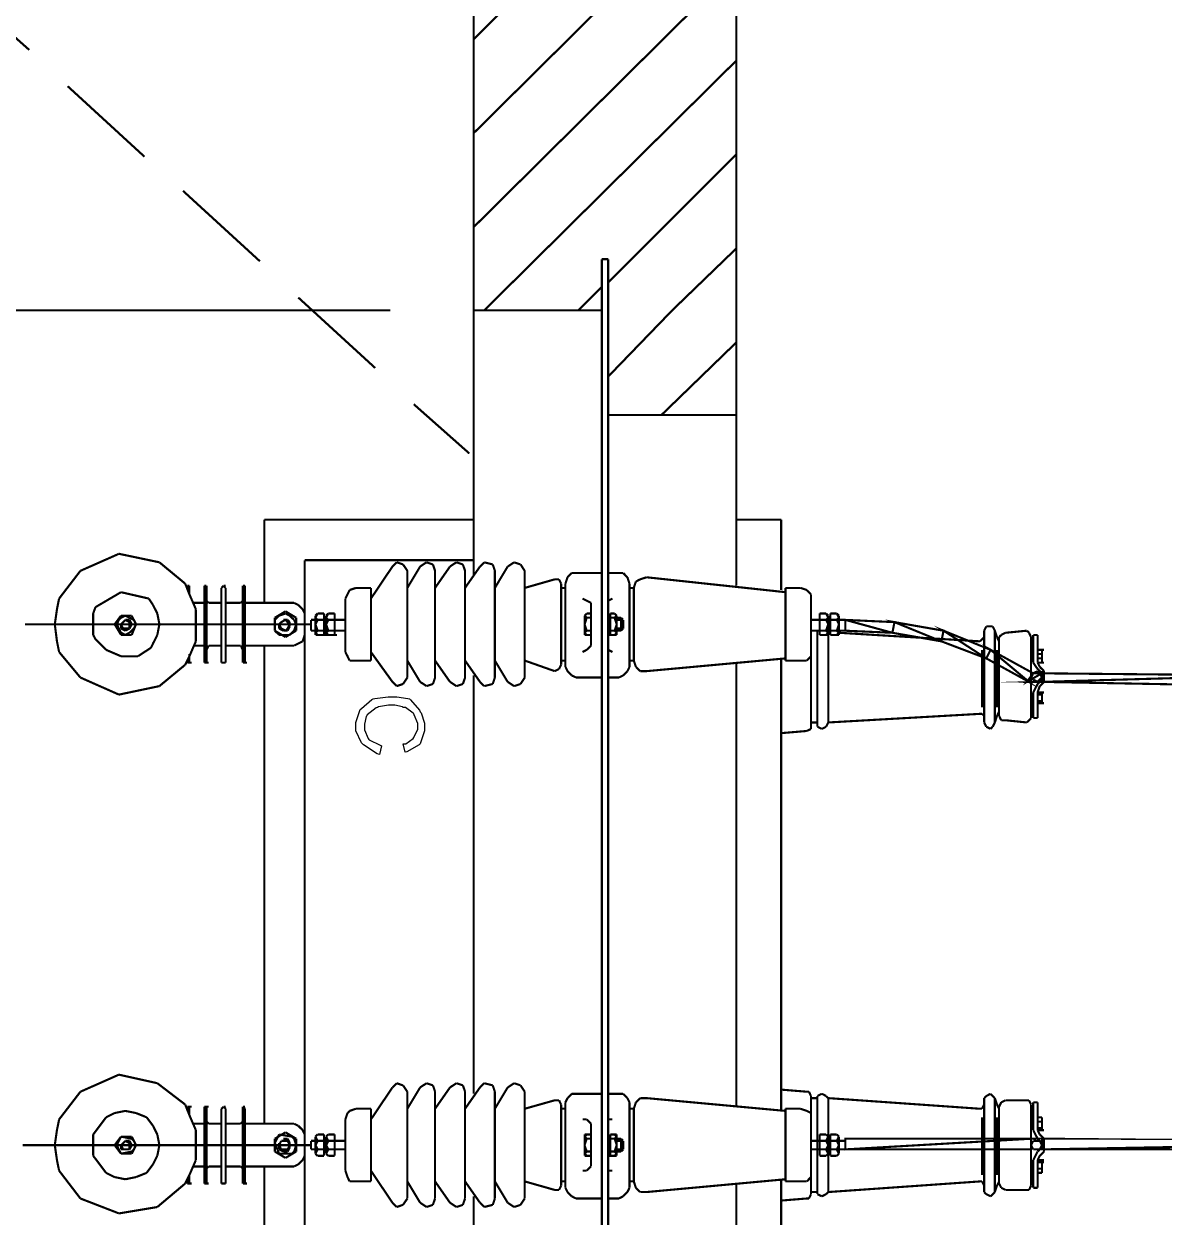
# Model space of a CAD drawing. Extents: x 0 to 210, y 0 to 297.
# Drawn here: x 43.96 to 66.6, y 217.2 to 240.9 of the extents above; entities that cross this region are included whole.
import ezdxf

# ---------------------------------------------------------------- set-up
doc = ezdxf.new("R2010")
doc.units = 0
doc.header["$MEASUREMENT"] = 0
for name, color, linetype in [('C00-00-00-BLACK', 7, 'Continuous'), ('C00-7E-FF', 150, 'Continuous'), ('CFF-00-00', 1, 'Continuous')]:
    doc.layers.add(name, color=color, linetype=linetype)

msp = doc.modelspace()

# ---------------------------------------------------------------- linework, layer by layer
at = {"layer": 'C00-00-00-BLACK', "const_width": 0.0423}
for points in [[(52.8877, 229.952), (52.8877, 250.764)], [(52.8877, 240.59), (57.8915, 245.551)], [(58.1021, 245.551), (58.1021, 229.741)], [(52.8877, 238.726), (58.1021, 243.897)], [(52.8877, 236.86), (58.1021, 242.033)], [(53.0987, 235.209), (58.1021, 240.167)], [(55.5597, 235.76), (58.1021, 238.303)], [(55.433, 236.225), (55.433, 201.001)], [(55.433, 236.225), (55.5597, 236.225)], [(55.5597, 236.225), (55.5597, 201.001)], [(56.8304, 235.209), (58.1021, 236.437)], [(54.9645, 235.209), (55.433, 235.675)], [(52.8877, 235.209), (55.433, 235.209)], [(55.5597, 233.894), (56.8304, 235.209)], [(56.618, 233.132), (58.1021, 234.571)], [(58.1021, 233.132), (55.5597, 233.132)], [(52.8877, 231.053), (48.7317, 231.053)], [(48.7317, 229.402), (48.7317, 231.053)], [(58.994, 231.053), (58.1021, 231.053)], [(58.994, 231.053), (58.994, 229.656)], [(45.8474, 230.375), (45.0825, 230.037)], [(46.6506, 230.206), (45.8474, 230.375)], [(47.1622, 229.783), (46.6506, 230.206)], [(49.5349, 206.979), (49.5349, 230.248)], [(52.8877, 230.248), (49.5349, 230.248)], [(51.277, 230.122), (50.8497, 229.486)], [(51.3609, 230.206), (51.277, 230.122)], [(51.4876, 230.164), (51.3609, 230.206)], [(51.5729, 230.037), (51.4876, 230.164)], [(51.8266, 230.122), (51.5729, 229.698)], [(51.9536, 230.206), (51.8266, 230.122)], [(52.0802, 230.164), (51.9536, 230.206)], [(52.1229, 230.037), (52.0802, 230.164)], [(52.4192, 230.122), (52.1229, 229.698)], [(52.5459, 230.206), (52.4192, 230.122)], [(52.6754, 230.164), (52.5459, 230.206)], [(52.7184, 230.037), (52.6754, 230.164)], [(53.0144, 230.122), (52.7184, 229.698)], [(53.0987, 230.206), (53.0144, 230.122)], [(53.268, 230.164), (53.0987, 230.206)], [(53.3107, 230.037), (53.268, 230.164)], [(53.5644, 230.122), (53.3107, 229.698)], [(53.6924, 230.206), (53.5644, 230.122)], [(53.8194, 230.164), (53.6924, 230.206)], [(53.9034, 230.037), (53.8194, 230.164)], [(45.0825, 230.037), (44.6596, 229.486)], [(51.5729, 227.918), (51.5729, 230.037)], [(52.1229, 227.918), (52.1229, 230.037)], [(52.7184, 227.918), (52.7184, 230.037)], [(53.3107, 227.918), (53.3107, 230.037)], [(53.9034, 227.918), (53.9034, 230.037)], [(53.9034, 229.698), (54.4985, 229.868)], [(54.5842, 229.868), (54.4985, 229.868)], [(54.6255, 229.783), (54.5842, 229.868)], [(54.7522, 229.909), (54.7109, 229.783)], [(54.8375, 229.995), (54.7522, 229.909)], [(54.9219, 229.995), (54.8375, 229.995)], [(54.9219, 229.995), (55.433, 229.995)], [(55.5597, 229.995), (55.772, 229.995)], [(55.856, 229.995), (55.772, 229.995)], [(55.9414, 229.909), (55.856, 229.995)], [(55.9827, 229.783), (55.9414, 229.909)], [(56.1097, 229.825), (56.0684, 229.698)], [(56.195, 229.868), (56.1097, 229.825)], [(56.3217, 229.909), (56.195, 229.868)], [(59.0793, 229.613), (56.3217, 229.909)], [(45.8886, 229.613), (45.3817, 229.316)], [(46.44, 229.486), (45.8886, 229.613)], [(47.2461, 229.572), (47.1622, 229.783)], [(47.2461, 229.741), (47.2048, 229.741)], [(47.2048, 229.741), (47.2048, 229.698)], [(47.2048, 229.698), (47.2048, 229.656)], [(47.2461, 229.698), (47.2461, 229.741)], [(47.2461, 229.698), (47.2461, 229.572)], [(47.3742, 229.275), (47.2461, 229.572)], [(47.5851, 229.741), (47.5425, 229.741)], [(47.5425, 229.741), (47.5425, 229.698)], [(47.5425, 229.698), (47.5425, 228.214)], [(47.5851, 229.698), (47.5851, 229.741)], [(47.5851, 229.698), (47.5851, 228.214)], [(47.9242, 229.741), (47.8815, 229.698)], [(47.8815, 229.698), (47.8815, 228.214)], [(47.9668, 229.698), (47.9242, 229.741)], [(47.9242, 229.741), (47.9668, 229.741)], [(47.9668, 229.698), (47.9668, 228.214)], [(48.35, 229.741), (48.3073, 229.741)], [(48.3073, 229.741), (48.3073, 229.698)], [(48.3073, 229.698), (48.3073, 228.214)], [(48.35, 229.698), (48.35, 229.741)], [(48.35, 229.698), (48.35, 228.214)], [(50.3851, 229.572), (50.3424, 229.486)], [(50.4264, 229.656), (50.3851, 229.572)], [(50.5534, 229.698), (50.4264, 229.656)], [(50.8497, 229.698), (50.5534, 229.698)], [(50.8497, 228.255), (50.8497, 229.698)], [(54.6255, 228.171), (54.6255, 229.783)], [(54.7109, 229.698), (54.6255, 229.698)], [(54.7109, 228.129), (54.7109, 229.783)], [(55.9827, 228.129), (55.9827, 229.783)], [(56.0684, 229.698), (55.9827, 229.698)], [(56.0684, 228.255), (56.0684, 229.698)], [(59.0793, 229.698), (59.0793, 228.255)], [(59.0793, 229.698), (59.3757, 229.698)], [(59.5023, 229.656), (59.3757, 229.698)], [(59.5863, 229.572), (59.5023, 229.656)], [(59.5863, 229.486), (59.5863, 229.572)], [(44.6596, 229.486), (44.6169, 229.275)], [(46.524, 229.359), (46.44, 229.486)], [(46.6094, 229.19), (46.524, 229.359)], [(47.3315, 229.402), (47.5425, 229.402)], [(47.5425, 229.402), (47.5425, 229.443)], [(47.5851, 229.443), (47.6278, 229.402)], [(47.6278, 229.402), (47.8398, 229.402)], [(47.8398, 229.402), (47.8815, 229.402)], [(47.8815, 229.402), (47.8815, 229.443)], [(47.9668, 229.443), (47.9668, 229.402)], [(47.9668, 229.402), (48.0081, 229.402)], [(48.0081, 229.402), (48.2205, 229.402)], [(48.2205, 229.402), (48.2656, 229.402)], [(48.2656, 229.402), (48.3073, 229.443)], [(48.35, 229.443), (48.35, 229.402)], [(48.35, 229.402), (49.324, 229.402)], [(49.4083, 229.359), (49.324, 229.402)], [(49.4937, 229.275), (49.4083, 229.359)], [(50.3424, 228.425), (50.3424, 229.486)], [(55.1339, 229.443), (55.0499, 229.486)], [(55.2178, 229.402), (55.1339, 229.443)], [(55.2178, 229.275), (55.2178, 229.402)], [(55.645, 229.486), (55.5597, 229.443)], [(59.5863, 228.425), (59.5863, 229.486)], [(44.6169, 229.275), (44.5742, 228.976)], [(45.3817, 229.316), (45.3362, 229.19)], [(45.3362, 229.19), (45.3362, 228.976)], [(45.8886, 229.147), (45.762, 228.976)], [(45.8886, 229.106), (45.8474, 229.063)], [(45.974, 229.147), (45.8886, 229.106)], [(46.101, 229.147), (45.8886, 229.147)], [(46.0583, 229.106), (45.974, 229.147)], [(46.1437, 229.063), (46.0583, 229.106)], [(46.1864, 228.976), (46.101, 229.147)], [(46.6506, 228.976), (46.6094, 229.19)], [(47.3742, 228.976), (47.3742, 229.275)], [(49.1546, 229.233), (48.9423, 229.106)], [(49.028, 229.147), (48.9423, 229.063)], [(48.9423, 229.106), (48.9423, 228.848)], [(49.1546, 229.19), (49.028, 229.147)], [(49.3656, 229.106), (49.1546, 229.233)], [(49.2386, 229.147), (49.1546, 229.19)], [(49.324, 229.063), (49.2386, 229.147)], [(49.3656, 228.848), (49.3656, 229.106)], [(49.5349, 229.19), (49.4937, 229.275)], [(49.5349, 229.19), (49.5349, 228.764)], [(49.7914, 229.19), (49.7498, 229.106)], [(49.7914, 229.19), (49.7498, 229.147)], [(49.7498, 229.147), (49.7498, 228.764)], [(49.7498, 229.106), (49.7914, 229.063)], [(49.7914, 229.19), (49.9195, 229.19)], [(49.9195, 229.106), (49.9195, 229.19)], [(49.9195, 229.19), (49.9195, 229.147)], [(49.9195, 229.147), (49.9195, 228.764)], [(49.9195, 229.063), (49.9195, 229.106)], [(50.0034, 229.19), (49.9607, 229.106)], [(50.0034, 229.19), (49.9607, 229.147)], [(49.9607, 229.147), (49.9607, 228.764)], [(49.9607, 229.106), (50.0034, 229.063)], [(50.0034, 229.19), (50.1304, 229.19)], [(50.1304, 229.106), (50.1304, 229.19)], [(50.1304, 229.19), (50.1304, 229.147)], [(50.1304, 229.147), (50.1304, 228.764)], [(50.1304, 229.063), (50.1304, 229.106)], [(55.0912, 229.147), (55.1339, 229.19)], [(55.1339, 229.19), (55.0912, 229.147)], [(55.0912, 229.147), (55.0912, 228.764)], [(55.0912, 229.147), (55.1339, 229.106)], [(55.1339, 229.106), (55.0912, 228.976)], [(55.1339, 229.19), (55.2178, 229.19)], [(55.1339, 229.106), (55.2178, 229.106)], [(55.2178, 229.275), (55.2178, 228.637)], [(55.5597, 229.147), (55.6024, 229.147)], [(55.6024, 229.147), (55.6024, 229.19)], [(55.6867, 229.19), (55.6024, 229.19)], [(55.6024, 229.19), (55.6024, 229.147)], [(55.6024, 228.764), (55.6024, 229.147)], [(55.6024, 229.147), (55.6024, 229.106)], [(55.6024, 229.106), (55.6024, 228.976)], [(55.6024, 229.106), (55.6867, 229.106)], [(55.7294, 229.147), (55.6867, 229.19)], [(55.7294, 229.147), (55.6867, 229.19)], [(55.6867, 229.106), (55.7294, 229.147)], [(55.7294, 228.976), (55.6867, 229.106)], [(55.7294, 228.764), (55.7294, 229.147)], [(55.8133, 229.106), (55.7294, 229.106)], [(55.8133, 229.106), (55.8133, 228.848)], [(55.856, 229.063), (55.8133, 229.106)], [(59.7588, 229.147), (59.7588, 229.19)], [(59.7588, 229.19), (59.7588, 229.106)], [(59.7588, 229.19), (59.8854, 229.19)], [(59.7588, 229.147), (59.7588, 228.764)], [(59.7588, 229.106), (59.7588, 229.063)], [(59.8854, 229.19), (59.9281, 229.147)], [(59.9281, 229.106), (59.8854, 229.19)], [(59.8854, 229.063), (59.9281, 229.106)], [(59.9281, 229.147), (59.9281, 228.764)], [(59.9708, 229.19), (60.0975, 229.19)], [(59.9708, 229.147), (59.9708, 229.19)], [(59.9708, 229.19), (59.9708, 229.106)], [(59.9708, 229.147), (59.9708, 228.764)], [(59.9708, 229.106), (59.9708, 229.063)], [(60.0975, 229.19), (60.1405, 229.147)], [(60.1405, 229.106), (60.0975, 229.19)], [(60.0975, 229.063), (60.1405, 229.106)], [(60.1405, 229.147), (60.1405, 228.764)], [(44.5742, 228.976), (44.6169, 228.637)], [(45.3362, 228.976), (45.3362, 228.764)], [(45.762, 228.976), (45.8886, 228.764)], [(45.8474, 229.063), (45.8047, 228.976)], [(45.8047, 228.976), (45.8474, 228.891)], [(45.8474, 228.891), (45.8886, 228.807)], [(45.9313, 229.018), (45.8886, 228.976)], [(45.8886, 228.976), (45.8886, 228.891)], [(45.8886, 228.976), (45.9313, 228.891)], [(45.8886, 228.891), (45.974, 228.848)], [(45.974, 229.063), (45.9313, 229.018)], [(45.9313, 228.891), (45.974, 228.891)], [(46.0583, 229.063), (45.974, 229.063)], [(46.0583, 229.018), (45.974, 229.063)], [(45.974, 228.848), (46.0583, 228.891)], [(45.974, 228.891), (46.0583, 228.891)], [(46.101, 228.976), (46.0583, 229.063)], [(46.0583, 228.976), (46.0583, 229.018)], [(46.0583, 228.891), (46.101, 228.976)], [(46.0583, 228.891), (46.0583, 228.976)], [(46.0583, 228.807), (46.1437, 228.891)], [(46.101, 228.764), (46.1864, 228.976)], [(46.1864, 228.976), (46.1437, 229.063)], [(46.1437, 228.891), (46.1864, 228.976)], [(46.6094, 228.764), (46.6506, 228.976)], [(47.3742, 228.637), (47.3742, 228.976)], [(48.9423, 229.063), (48.9423, 228.976)], [(48.9423, 228.976), (48.9423, 228.848)], [(49.0693, 229.018), (49.028, 228.976)], [(49.028, 228.976), (49.028, 228.891)], [(49.028, 228.976), (49.0693, 228.891)], [(49.028, 228.891), (49.112, 228.848)], [(49.1546, 229.063), (49.0693, 229.018)], [(49.0693, 228.891), (49.1546, 228.848)], [(49.1959, 229.063), (49.112, 229.063)], [(49.1959, 229.018), (49.1546, 229.063)], [(49.1546, 228.848), (49.1959, 228.891)], [(49.2386, 229.018), (49.1959, 229.063)], [(49.2386, 228.976), (49.1959, 229.018)], [(49.1959, 228.891), (49.2386, 228.976)], [(49.1959, 228.848), (49.2386, 228.933)], [(49.2386, 228.933), (49.2386, 229.018)], [(49.3656, 228.976), (49.324, 229.063)], [(49.324, 228.848), (49.3656, 228.976)], [(49.7498, 229.063), (49.6616, 229.063)], [(49.6616, 228.848), (49.6616, 229.063)], [(49.6616, 228.848), (49.6616, 229.063)], [(49.7914, 229.063), (49.7498, 228.976)], [(49.7498, 228.976), (49.7914, 228.848)], [(49.9195, 229.063), (49.7914, 229.063)], [(49.9607, 229.063), (49.9195, 229.063)], [(49.9195, 228.976), (49.9195, 229.063)], [(49.9195, 228.848), (49.9195, 228.976)], [(50.0034, 229.063), (49.9607, 228.976)], [(49.9607, 228.976), (50.0034, 228.848)], [(50.1304, 229.063), (50.0034, 229.063)], [(50.1304, 228.976), (50.1304, 229.063)], [(50.3424, 229.063), (50.1304, 229.063)], [(50.1304, 228.848), (50.1304, 228.976)], [(55.0912, 228.976), (55.1339, 228.848)], [(55.6024, 228.976), (55.6024, 228.848)], [(55.6867, 228.848), (55.7294, 228.976)], [(55.7294, 229.063), (55.8133, 229.063)], [(55.7294, 228.891), (55.8133, 228.891)], [(55.8133, 228.848), (55.856, 228.891)], [(55.856, 229.063), (55.856, 228.891)], [(59.7588, 229.063), (59.5863, 229.063)], [(59.5863, 228.891), (59.5863, 228.933)], [(59.5863, 228.891), (59.5863, 226.984)], [(59.8854, 229.063), (59.7588, 229.063)], [(59.8854, 229.063), (59.7588, 229.063)], [(59.7588, 229.063), (59.7588, 228.976)], [(59.7588, 228.976), (59.7588, 228.848)], [(59.9281, 228.976), (59.8854, 229.063)], [(59.8854, 228.848), (59.9281, 228.976)], [(59.9708, 229.063), (59.9281, 229.063)], [(59.9708, 229.063), (59.9281, 229.063)], [(60.0975, 229.063), (59.9708, 229.063)], [(60.0975, 229.063), (59.9708, 229.063)], [(59.9708, 229.063), (59.9708, 228.976)], [(59.9708, 228.976), (59.9708, 228.848)], [(60.1405, 228.976), (60.0975, 229.063)], [(60.0975, 228.848), (60.1405, 228.976)], [(60.2671, 229.063), (60.1405, 229.063)], [(60.2671, 228.848), (60.2671, 229.063)], [(60.2671, 229.063), (60.2671, 228.848)], [(63.0661, 228.933), (63.023, 228.848)], [(63.1515, 228.933), (63.0661, 228.933)], [(63.1927, 228.933), (63.1515, 228.933)], [(63.2354, 228.848), (63.1927, 228.933)], [(44.6169, 228.637), (44.6596, 228.425)], [(45.3362, 228.764), (45.3817, 228.68)], [(45.3817, 228.68), (45.5923, 228.468)], [(45.8886, 228.807), (45.974, 228.764)], [(45.8886, 228.764), (46.101, 228.764)], [(45.974, 228.764), (46.0583, 228.807)], [(46.524, 228.594), (46.6094, 228.764)], [(47.2461, 228.341), (47.3742, 228.637)], [(48.9423, 228.848), (49.028, 228.764)], [(48.9423, 228.848), (49.1546, 228.721)], [(49.028, 228.764), (49.1546, 228.764)], [(49.112, 228.848), (49.1959, 228.848)], [(49.1546, 228.721), (49.3656, 228.848)], [(49.1546, 228.764), (49.2386, 228.764)], [(49.2386, 228.764), (49.324, 228.848)], [(49.4083, 228.594), (49.4937, 228.637)], [(49.4937, 228.637), (49.5349, 228.764)], [(49.7498, 228.848), (49.6616, 228.848)], [(49.7914, 228.848), (49.7498, 228.807)], [(49.7498, 228.807), (49.7914, 228.764)], [(49.7914, 228.764), (49.7498, 228.764)], [(49.9195, 228.848), (49.7914, 228.848)], [(49.9195, 228.764), (49.7914, 228.764)], [(49.9195, 228.807), (49.9195, 228.848)], [(49.9607, 228.848), (49.9195, 228.848)], [(49.9195, 228.764), (49.9195, 228.807)], [(49.9195, 228.764), (49.9607, 228.764)], [(50.0034, 228.848), (49.9607, 228.807)], [(49.9607, 228.807), (50.0034, 228.764)], [(50.0034, 228.764), (49.9607, 228.764)], [(50.0034, 228.848), (50.1304, 228.848)], [(50.1304, 228.764), (50.0034, 228.764)], [(50.1304, 228.807), (50.1304, 228.848)], [(50.3424, 228.848), (50.1304, 228.848)], [(50.1304, 228.764), (50.1304, 228.807)], [(50.1304, 228.764), (50.1731, 228.764)], [(55.1339, 228.848), (55.0912, 228.807)], [(55.0912, 228.807), (55.1339, 228.764)], [(55.1339, 228.764), (55.0912, 228.764)], [(55.1339, 228.848), (55.2178, 228.848)], [(55.2178, 228.764), (55.1339, 228.764)], [(55.2178, 228.552), (55.2178, 228.637)], [(55.5597, 228.764), (55.6024, 228.764)], [(55.6024, 228.848), (55.6024, 228.807)], [(55.6024, 228.848), (55.6867, 228.848)], [(55.6024, 228.807), (55.6024, 228.764)], [(55.6024, 228.764), (55.645, 228.764)], [(55.6867, 228.764), (55.6024, 228.764)], [(55.7294, 228.807), (55.6867, 228.848)], [(55.6867, 228.764), (55.7294, 228.807)], [(55.7294, 228.764), (55.6867, 228.764)], [(55.7294, 228.848), (55.8133, 228.848)], [(59.7588, 228.848), (59.5863, 228.848)], [(59.7133, 228.848), (59.7588, 228.848)], [(59.7133, 228.848), (59.7133, 227.026)], [(59.7588, 228.848), (59.7588, 228.807)], [(59.8854, 228.848), (59.7588, 228.848)], [(59.7588, 228.848), (59.8854, 228.848)], [(59.7588, 228.807), (59.7588, 228.764)], [(59.7588, 228.764), (59.8015, 228.764)], [(59.7588, 228.764), (59.8854, 228.764)], [(59.9281, 228.807), (59.8854, 228.848)], [(59.8854, 228.764), (59.9281, 228.807)], [(59.9281, 228.764), (59.8854, 228.764)], [(59.9708, 228.848), (59.9281, 228.848)], [(59.9281, 228.848), (59.9708, 228.848)], [(59.9281, 228.848), (59.9708, 228.848)], [(59.9281, 228.764), (59.9281, 227.026)], [(60.0975, 228.848), (59.9708, 228.848)], [(59.9708, 228.848), (60.0975, 228.848)], [(59.9708, 228.848), (59.9708, 228.807)], [(59.9708, 228.807), (59.9708, 228.764)], [(59.9708, 228.764), (60.0975, 228.764)], [(59.9708, 228.764), (60.0121, 228.764)], [(60.1405, 228.807), (60.0975, 228.848)], [(60.0975, 228.764), (60.1405, 228.807)], [(60.1405, 228.764), (60.0975, 228.764)], [(60.1405, 228.848), (60.2671, 228.848)], [(60.1405, 228.807), (62.9391, 228.637)], [(62.9818, 228.68), (62.9391, 228.637)], [(63.023, 228.721), (62.9818, 228.68)], [(63.023, 228.848), (63.023, 228.721)], [(63.023, 228.848), (63.023, 227.026)], [(63.2354, 228.848), (63.2781, 228.721)], [(63.2354, 228.848), (63.2354, 227.026)], [(63.2781, 228.721), (63.3194, 228.637)], [(63.3621, 228.764), (63.3194, 228.721)], [(63.3194, 228.721), (63.3194, 227.156)], [(63.4478, 228.807), (63.3621, 228.764)], [(63.8708, 228.848), (63.4478, 228.807)], [(63.9135, 228.807), (63.8708, 228.848)], [(63.9547, 228.721), (63.9135, 228.807)], [(63.9547, 228.721), (63.9547, 227.113)], [(63.9974, 228.214), (63.9974, 228.764)], [(63.9974, 228.764), (64.0842, 228.764)], [(64.0842, 228.764), (64.0842, 228.214)], [(44.6596, 228.425), (45.0825, 227.918)], [(45.5923, 228.468), (45.8886, 228.341)], [(46.2276, 228.341), (46.4827, 228.51)], [(46.4827, 228.51), (46.524, 228.594)], [(47.3315, 228.552), (47.5008, 228.552)], [(47.5425, 228.552), (47.5008, 228.552)], [(47.5425, 228.468), (47.5425, 228.552)], [(47.6278, 228.552), (47.5851, 228.468)], [(47.6705, 228.552), (47.6278, 228.552)], [(47.6705, 228.552), (47.8398, 228.552)], [(47.8815, 228.552), (47.8398, 228.552)], [(47.8815, 228.468), (47.8815, 228.552)], [(48.0081, 228.552), (47.9668, 228.552)], [(47.9668, 228.552), (47.9668, 228.468)], [(48.0081, 228.552), (48.2205, 228.552)], [(48.2656, 228.552), (48.2205, 228.552)], [(48.3073, 228.468), (48.2656, 228.552)], [(48.3926, 228.552), (48.35, 228.552)], [(48.35, 228.552), (48.35, 228.468)], [(48.3926, 228.552), (49.324, 228.552)], [(48.7317, 219.058), (48.7317, 228.552)], [(49.324, 228.552), (49.4083, 228.594)], [(50.3424, 228.425), (50.3851, 228.341)], [(51.277, 227.832), (50.8497, 228.425)], [(55.0499, 228.425), (55.1339, 228.468)], [(55.1339, 228.468), (55.2178, 228.552)], [(55.5597, 228.468), (55.645, 228.425)], [(59.5863, 228.341), (59.5863, 228.425)], [(62.9818, 228.468), (62.9818, 227.325)], [(63.2781, 228.468), (63.2781, 227.325)], [(64.1696, 228.468), (64.0842, 228.468)], [(64.1696, 228.468), (64.2112, 228.468)], [(64.1696, 228.425), (64.1696, 228.468)], [(64.1696, 228.468), (64.1696, 228.214)], [(64.1696, 228.384), (64.1696, 228.425)], [(45.8886, 228.341), (46.2276, 228.341)], [(46.6506, 227.748), (47.1622, 228.171)], [(47.1622, 228.171), (47.2461, 228.341)], [(47.2048, 228.255), (47.2048, 228.214)], [(47.2048, 228.214), (47.2461, 228.214)], [(47.2048, 228.214), (47.2461, 228.214)], [(47.2461, 228.384), (47.2461, 228.214)], [(47.2461, 228.214), (47.2888, 228.214)], [(47.5425, 228.214), (47.5851, 228.214)], [(47.5425, 228.214), (47.5851, 228.214)], [(47.5851, 228.214), (47.6278, 228.214)], [(47.8815, 228.214), (47.9242, 228.214)], [(47.9242, 228.214), (47.9668, 228.214)], [(47.9242, 228.214), (47.9668, 228.214)], [(48.3073, 228.214), (48.35, 228.214)], [(48.3073, 228.214), (48.35, 228.214)], [(48.35, 228.214), (48.3926, 228.214)], [(50.3851, 228.341), (50.4264, 228.255)], [(50.4264, 228.255), (50.5534, 228.255)], [(50.5534, 228.255), (50.8497, 228.255)], [(51.8266, 227.832), (51.5729, 228.255)], [(52.1229, 228.255), (52.4192, 227.832)], [(53.0144, 227.832), (52.7184, 228.255)], [(53.5644, 227.832), (53.3107, 228.255)], [(53.9034, 228.255), (54.4985, 228.045)], [(54.5842, 228.087), (54.6255, 228.171)], [(54.7109, 228.255), (54.6255, 228.255)], [(56.0684, 228.255), (55.9827, 228.255)], [(56.0684, 228.255), (56.1097, 228.129)], [(59.0793, 228.298), (56.3217, 228.045)], [(58.1021, 219.397), (58.1021, 228.214)], [(58.1021, 228.214), (58.1021, 219.397)], [(58.994, 228.298), (58.994, 219.313)], [(59.0793, 228.255), (59.3757, 228.255)], [(59.3757, 228.255), (59.5023, 228.255)], [(59.5023, 228.255), (59.5863, 228.341)], [(63.9974, 228.384), (63.9547, 228.384)], [(63.9974, 228.298), (63.9547, 228.298)], [(63.9974, 228.214), (64.0842, 228.087)], [(64.1696, 228.384), (64.0842, 228.384)], [(64.1696, 228.298), (64.0842, 228.298)], [(64.1696, 228.214), (64.0842, 228.214)], [(64.0842, 228.214), (64.1269, 228.129)], [(64.1696, 228.298), (64.1696, 228.384)], [(64.1696, 228.255), (64.1696, 228.298)], [(64.1696, 228.214), (64.1696, 228.255)], [(64.1696, 228.214), (64.2112, 228.214)], [(45.0825, 227.918), (45.8474, 227.579)], [(51.4876, 227.79), (51.5729, 227.918)], [(52.0802, 227.79), (52.1229, 227.918)], [(52.6754, 227.79), (52.7184, 227.918)], [(52.8877, 219.653), (52.8877, 227.959)], [(53.268, 227.79), (53.3107, 227.918)], [(53.8194, 227.79), (53.9034, 227.918)], [(54.4985, 228.045), (54.5842, 228.087)], [(54.7109, 228.129), (54.7522, 228.045)], [(54.7522, 228.045), (54.8375, 227.959)], [(54.8375, 227.959), (54.9219, 227.918)], [(54.9219, 227.918), (55.433, 227.918)], [(55.5597, 227.918), (55.772, 227.918)], [(55.772, 227.918), (55.856, 227.959)], [(55.856, 227.959), (55.9414, 228.045)], [(55.9414, 228.045), (55.9827, 228.129)], [(56.1097, 228.129), (56.195, 228.045)], [(56.195, 228.045), (56.3217, 228.045)], [(63.9974, 228.002), (63.9547, 227.918)], [(63.9547, 227.918), (63.9974, 227.875)], [(64.0842, 228.045), (63.9974, 228.002)], [(64.1696, 228.002), (64.0842, 228.087)], [(64.1269, 228.002), (64.0842, 228.045)], [(64.2112, 228.045), (64.1269, 228.129)], [(64.1696, 227.918), (64.1269, 228.002)], [(64.1269, 227.875), (64.1696, 227.918)], [(64.1696, 227.832), (64.1696, 228.045)], [(64.1696, 227.875), (64.1696, 228.002)], [(64.2112, 227.918), (64.2112, 228.045)], [(64.2112, 227.832), (64.2112, 227.918)], [(45.8474, 227.579), (46.6506, 227.748)], [(51.277, 227.832), (51.3609, 227.748)], [(51.3609, 227.748), (51.4876, 227.79)], [(51.8266, 227.832), (51.9536, 227.748)], [(51.9536, 227.748), (52.0802, 227.79)], [(52.4192, 227.832), (52.5459, 227.748)], [(52.5459, 227.748), (52.6754, 227.79)], [(53.0144, 227.832), (53.0987, 227.748)], [(53.0987, 227.748), (53.268, 227.79)], [(53.5644, 227.832), (53.6924, 227.748)], [(53.6924, 227.748), (53.8194, 227.79)], [(63.9974, 227.875), (64.0842, 227.832)], [(64.0842, 227.79), (63.9974, 227.622)], [(64.0842, 227.832), (64.1269, 227.875)], [(64.0842, 227.79), (64.1696, 227.875)], [(64.1269, 227.748), (64.0842, 227.622)], [(64.1269, 227.748), (64.2112, 227.832)], [(63.9974, 227.579), (63.9547, 227.579)], [(63.9974, 227.452), (63.9547, 227.452)], [(63.9974, 227.622), (63.9974, 227.113)], [(64.1696, 227.622), (64.0842, 227.622)], [(64.0842, 227.622), (64.0842, 227.113)], [(64.1696, 227.579), (64.0842, 227.579)], [(64.1696, 227.452), (64.0842, 227.452)], [(64.1696, 227.579), (64.1696, 227.622)], [(64.1696, 227.622), (64.2112, 227.622)], [(64.1696, 227.622), (64.2112, 227.622)], [(64.1696, 227.409), (64.1696, 227.622)], [(64.1696, 227.452), (64.1696, 227.579)], [(64.1696, 227.409), (64.1696, 227.452)], [(63.2781, 227.156), (63.3194, 227.24)], [(64.1696, 227.409), (64.0842, 227.409)], [(64.1696, 227.409), (64.2112, 227.409)], [(64.1696, 227.409), (64.2112, 227.409)], [(59.5863, 227.026), (59.7133, 227.026)], [(59.5863, 226.898), (59.5863, 226.984)], [(59.7133, 227.026), (59.7133, 226.941)], [(59.8854, 226.941), (59.9281, 227.026)], [(59.9281, 227.026), (62.9391, 227.197)], [(62.9818, 227.197), (62.9391, 227.197)], [(63.023, 227.156), (62.9818, 227.197)], [(63.023, 227.026), (63.023, 227.156)], [(63.023, 227.026), (63.0661, 226.941)], [(63.1927, 226.941), (63.2354, 227.026)], [(63.2354, 227.026), (63.2781, 227.156)], [(63.3194, 227.156), (63.3621, 227.07)], [(63.3621, 227.07), (63.4478, 227.07)], [(63.4478, 227.07), (63.8708, 227.026)], [(63.8708, 227.026), (63.9135, 227.07)], [(63.9135, 227.07), (63.9547, 227.113)], [(63.9974, 227.113), (64.0842, 227.113)], [(58.994, 226.814), (59.5023, 226.857)], [(59.5023, 226.857), (59.5863, 226.898)], [(59.7133, 226.941), (59.8015, 226.898)], [(59.8015, 226.898), (59.8854, 226.941)], [(63.0661, 226.941), (63.1515, 226.898)], [(63.1515, 226.898), (63.1927, 226.941)], [(45.8474, 220.033), (45.0825, 219.694)], [(46.6094, 219.863), (45.8474, 220.033)], [(47.1622, 219.44), (46.6094, 219.863)], [(51.3609, 219.863), (51.277, 219.779)], [(51.4876, 219.82), (51.3609, 219.863)], [(51.9536, 219.863), (51.8266, 219.779)], [(52.0802, 219.82), (51.9536, 219.863)], [(52.5459, 219.863), (52.4192, 219.779)], [(52.6754, 219.82), (52.5459, 219.863)], [(53.0987, 219.863), (53.0144, 219.779)], [(53.268, 219.82), (53.0987, 219.863)], [(53.6924, 219.863), (53.5644, 219.779)], [(53.8194, 219.82), (53.6924, 219.863)], [(45.0825, 219.694), (44.6596, 219.144)], [(51.277, 219.779), (50.8497, 219.144)], [(51.5729, 219.694), (51.4876, 219.82)], [(51.8266, 219.779), (51.5729, 219.356)], [(51.5729, 217.574), (51.5729, 219.694)], [(52.1229, 219.694), (52.0802, 219.82)], [(52.4192, 219.779), (52.1229, 219.356)], [(52.1229, 217.574), (52.1229, 219.694)], [(52.7184, 219.694), (52.6754, 219.82)], [(53.0144, 219.779), (52.7184, 219.356)], [(52.7184, 217.574), (52.7184, 219.694)], [(53.3107, 219.694), (53.268, 219.82)], [(53.5644, 219.779), (53.3107, 219.356)], [(53.3107, 217.574), (53.3107, 219.694)], [(53.9034, 219.694), (53.8194, 219.82)], [(53.9034, 217.574), (53.9034, 219.694)], [(54.8375, 219.653), (54.7522, 219.567)], [(54.9219, 219.653), (54.8375, 219.653)], [(54.9219, 219.653), (55.433, 219.653)], [(55.5597, 219.653), (55.772, 219.653)], [(55.856, 219.653), (55.772, 219.653)], [(55.9414, 219.567), (55.856, 219.653)], [(58.994, 219.736), (59.5023, 219.694)], [(59.545, 219.694), (59.5023, 219.694)], [(59.5863, 219.61), (59.545, 219.694)], [(59.8015, 219.653), (59.7133, 219.61)], [(59.8854, 219.61), (59.8015, 219.653)], [(63.1515, 219.653), (63.0661, 219.61)], [(63.1927, 219.61), (63.1515, 219.653)], [(47.2461, 219.228), (47.1622, 219.44)], [(47.2461, 219.397), (47.2048, 219.397)], [(47.2048, 219.397), (47.2048, 219.356)], [(47.2461, 219.356), (47.2461, 219.397)], [(47.2461, 219.397), (47.2888, 219.397)], [(47.5851, 219.397), (47.5425, 219.397)], [(47.5425, 219.397), (47.5425, 219.356)], [(47.5851, 219.356), (47.5851, 219.397)], [(47.5851, 219.397), (47.6278, 219.397)], [(47.9242, 219.397), (47.8815, 219.356)], [(47.9668, 219.356), (47.9242, 219.397)], [(47.9242, 219.397), (47.9668, 219.397)], [(48.35, 219.356), (48.3073, 219.397)], [(48.3073, 219.397), (48.35, 219.397)], [(48.3073, 219.397), (48.3073, 219.356)], [(53.9034, 219.356), (54.4985, 219.524)], [(54.5842, 219.524), (54.4985, 219.524)], [(54.6255, 219.44), (54.5842, 219.524)], [(54.6255, 217.829), (54.6255, 219.44)], [(54.7522, 219.567), (54.7109, 219.483)], [(54.7109, 217.787), (54.7109, 219.483)], [(55.9827, 219.483), (55.9414, 219.567)], [(55.9827, 217.787), (55.9827, 219.483)], [(56.1097, 219.483), (56.0684, 219.356)], [(56.195, 219.567), (56.1097, 219.483)], [(56.3217, 219.567), (56.195, 219.567)], [(59.0793, 219.313), (56.3217, 219.567)], [(59.5863, 217.66), (59.5863, 219.61)], [(59.5863, 219.567), (59.7133, 219.567)], [(59.7133, 219.61), (59.7133, 219.567)], [(59.7133, 219.567), (59.7133, 217.702)], [(59.9281, 219.567), (59.8854, 219.61)], [(59.9281, 219.567), (62.9391, 219.356)], [(59.9281, 219.567), (59.9281, 217.702)], [(63.023, 219.44), (62.9818, 219.356)], [(63.0661, 219.61), (63.023, 219.567)], [(63.023, 219.567), (63.023, 217.702)], [(63.023, 219.567), (63.023, 219.44)], [(63.2354, 219.567), (63.1927, 219.61)], [(63.2354, 219.567), (63.2354, 217.702)], [(63.2354, 219.567), (63.2781, 219.44)], [(63.2781, 219.44), (63.3194, 219.356)], [(63.3621, 219.483), (63.3194, 219.397)], [(63.3194, 219.397), (63.3194, 217.871)], [(63.4478, 219.524), (63.3621, 219.483)], [(63.8708, 219.524), (63.4478, 219.524)], [(63.9135, 219.524), (63.8708, 219.524)], [(63.9547, 219.44), (63.9135, 219.524)], [(63.9547, 219.44), (63.9547, 217.829)], [(63.9974, 219.483), (63.9974, 218.932)], [(64.0842, 219.483), (63.9974, 219.483)], [(64.0842, 218.932), (64.0842, 219.483)], [(44.6596, 219.144), (44.6169, 218.932)], [(45.5923, 219.186), (45.4656, 219.017)], [(45.762, 219.271), (45.5923, 219.186)], [(45.974, 219.313), (45.762, 219.271)], [(46.1864, 219.271), (45.974, 219.313)], [(46.3973, 219.186), (46.1864, 219.271)], [(46.524, 219.017), (46.3973, 219.186)], [(47.2048, 219.356), (47.2048, 219.313)], [(47.2461, 219.356), (47.2461, 219.228)], [(47.3742, 218.932), (47.2461, 219.228)], [(47.5425, 219.356), (47.5425, 217.871)], [(47.5851, 219.356), (47.5851, 217.871)], [(47.8815, 219.356), (47.8815, 217.871)], [(47.9668, 219.356), (47.9668, 217.871)], [(48.3073, 219.356), (48.3073, 217.871)], [(48.35, 219.356), (48.35, 217.871)], [(50.3851, 219.271), (50.3424, 219.144)], [(50.3424, 218.126), (50.3424, 219.144)], [(50.4264, 219.313), (50.3851, 219.271)], [(50.5534, 219.356), (50.4264, 219.313)], [(50.8497, 219.356), (50.5534, 219.356)], [(50.8497, 217.913), (50.8497, 219.356)], [(54.7109, 219.356), (54.6255, 219.356)], [(55.1339, 219.144), (55.0499, 219.144)], [(55.2178, 219.058), (55.1339, 219.144)], [(55.645, 219.144), (55.5597, 219.144)], [(56.0684, 219.356), (55.9827, 219.356)], [(56.0684, 217.913), (56.0684, 219.356)], [(59.0793, 219.356), (59.3757, 219.356)], [(59.0793, 217.913), (59.0793, 219.356)], [(59.5023, 219.313), (59.3757, 219.356)], [(59.5863, 219.271), (59.5023, 219.313)], [(59.5863, 219.144), (59.5863, 219.271)], [(62.9818, 219.356), (62.9391, 219.356)], [(62.9818, 219.186), (62.9818, 218.04)], [(63.2781, 219.186), (63.2781, 218.04)], [(64.1696, 219.186), (64.0842, 219.186)], [(64.1696, 219.186), (64.1696, 219.144)], [(64.1696, 219.144), (64.1696, 219.186)], [(64.1696, 219.101), (64.1696, 219.144)], [(64.1696, 219.144), (64.1696, 218.932)], [(44.6169, 218.932), (44.5742, 218.633)], [(45.4656, 219.017), (45.3362, 218.845)], [(46.6094, 218.845), (46.524, 219.017)], [(47.3315, 219.058), (47.5008, 219.058)], [(47.3742, 218.633), (47.3742, 218.932)], [(47.5008, 219.058), (47.5425, 219.058)], [(47.5425, 219.058), (47.5425, 219.101)], [(47.5851, 219.101), (47.6278, 219.058)], [(47.6278, 219.058), (47.6705, 219.058)], [(47.6705, 219.058), (47.8398, 219.058)], [(47.8398, 219.058), (47.8815, 219.058)], [(47.8815, 219.058), (47.8815, 219.101)], [(47.9668, 219.101), (47.9668, 219.058)], [(47.9668, 219.058), (48.0081, 219.058)], [(48.0081, 219.058), (48.2205, 219.058)], [(48.2205, 219.058), (48.2656, 219.058)], [(48.2656, 219.058), (48.3073, 219.101)], [(48.35, 219.101), (48.35, 219.058)], [(48.35, 219.058), (48.3926, 219.058)], [(48.3926, 219.058), (49.324, 219.058)], [(49.4083, 219.017), (49.324, 219.058)], [(49.4937, 218.932), (49.4083, 219.017)], [(49.5349, 218.845), (49.4937, 218.932)], [(55.2178, 218.932), (55.2178, 219.058)], [(55.2178, 218.932), (55.2178, 218.336)], [(63.9974, 219.101), (63.9547, 219.101)], [(63.9974, 218.974), (63.9547, 218.974)], [(63.9974, 218.932), (64.0842, 218.761)], [(64.1696, 219.101), (64.0842, 219.101)], [(64.1696, 218.974), (64.0842, 218.974)], [(64.1696, 218.932), (64.0842, 218.932)], [(64.0842, 218.932), (64.1269, 218.845)], [(64.1696, 218.974), (64.1696, 219.101)], [(64.1696, 218.932), (64.1696, 218.974)], [(64.1696, 218.932), (64.2112, 218.932)], [(64.1696, 218.932), (64.2112, 218.932)], [(45.3362, 218.845), (45.3362, 218.633)], [(45.8886, 218.802), (45.762, 218.633)], [(45.8886, 218.802), (45.8047, 218.633)], [(46.101, 218.761), (45.8886, 218.802)], [(46.101, 218.802), (45.8886, 218.802)], [(45.9313, 218.675), (45.8886, 218.633)], [(45.974, 218.718), (45.9313, 218.675)], [(46.0583, 218.718), (45.974, 218.718)], [(46.0583, 218.675), (45.974, 218.718)], [(46.101, 218.633), (46.0583, 218.718)], [(46.0583, 218.633), (46.0583, 218.675)], [(46.1864, 218.633), (46.101, 218.802)], [(46.1437, 218.718), (46.101, 218.761)], [(46.1864, 218.633), (46.1437, 218.718)], [(46.6506, 218.633), (46.6094, 218.845)], [(49.1546, 218.888), (48.9423, 218.761)], [(49.028, 218.845), (48.9423, 218.675)], [(48.9423, 218.761), (48.9423, 218.506)], [(48.9423, 218.675), (49.028, 218.463)], [(49.2813, 218.802), (49.028, 218.845)], [(49.0693, 218.718), (49.028, 218.633)], [(49.028, 218.675), (49.028, 218.549)], [(49.1546, 218.718), (49.0693, 218.718)], [(49.1959, 218.761), (49.112, 218.761)], [(49.3656, 218.761), (49.1546, 218.888)], [(49.1959, 218.718), (49.1546, 218.718)], [(49.2386, 218.675), (49.1959, 218.761)], [(49.2386, 218.633), (49.1959, 218.718)], [(49.2386, 218.591), (49.2386, 218.675)], [(49.324, 218.761), (49.2813, 218.802)], [(49.3656, 218.633), (49.324, 218.761)], [(49.3656, 218.506), (49.3656, 218.761)], [(49.5349, 218.422), (49.5349, 218.845)], [(49.7498, 218.718), (49.6616, 218.718)], [(49.6616, 218.549), (49.6616, 218.718)], [(49.6616, 218.549), (49.6616, 218.718)], [(49.7914, 218.845), (49.7498, 218.802)], [(49.7914, 218.845), (49.7498, 218.802)], [(49.7498, 218.802), (49.7914, 218.718)], [(49.7498, 218.802), (49.7498, 218.463)], [(49.7914, 218.718), (49.7498, 218.633)], [(49.7914, 218.845), (49.9195, 218.845)], [(49.9195, 218.718), (49.7914, 218.718)], [(49.9195, 218.802), (49.9195, 218.845)], [(49.9195, 218.845), (49.9195, 218.802)], [(49.9195, 218.718), (49.9195, 218.802)], [(49.9195, 218.802), (49.9195, 218.463)], [(49.9607, 218.718), (49.9195, 218.718)], [(49.9195, 218.633), (49.9195, 218.718)], [(50.0034, 218.845), (49.9607, 218.802)], [(50.0034, 218.845), (49.9607, 218.802)], [(49.9607, 218.802), (50.0034, 218.718)], [(49.9607, 218.802), (49.9607, 218.463)], [(50.0034, 218.718), (49.9607, 218.633)], [(50.0034, 218.845), (50.1304, 218.845)], [(50.1304, 218.718), (50.0034, 218.718)], [(50.1304, 218.802), (50.1304, 218.845)], [(50.1304, 218.845), (50.1304, 218.802)], [(50.1304, 218.718), (50.1304, 218.802)], [(50.1304, 218.802), (50.1304, 218.463)], [(50.1304, 218.633), (50.1304, 218.718)], [(50.3424, 218.718), (50.1304, 218.718)], [(55.1339, 218.845), (55.0912, 218.802)], [(55.1339, 218.845), (55.0912, 218.845)], [(55.0912, 218.845), (55.0912, 218.422)], [(55.0912, 218.802), (55.1339, 218.761)], [(55.1339, 218.761), (55.0912, 218.633)], [(55.2178, 218.845), (55.1339, 218.845)], [(55.1339, 218.761), (55.2178, 218.761)], [(55.5597, 218.802), (55.6024, 218.802)], [(55.6024, 218.845), (55.6024, 218.802)], [(55.6024, 218.845), (55.6867, 218.845)], [(55.6024, 218.845), (55.645, 218.845)], [(55.6024, 218.422), (55.6024, 218.845)], [(55.6024, 218.802), (55.6024, 218.761)], [(55.6024, 218.761), (55.6867, 218.761)], [(55.6024, 218.761), (55.6024, 218.633)], [(55.7294, 218.802), (55.6867, 218.845)], [(55.6867, 218.845), (55.7294, 218.845)], [(55.6867, 218.761), (55.7294, 218.802)], [(55.7294, 218.633), (55.6867, 218.761)], [(55.7294, 218.422), (55.7294, 218.845)], [(55.7294, 218.761), (55.8133, 218.761)], [(55.7294, 218.718), (55.8133, 218.718)], [(55.8133, 218.761), (55.856, 218.718)], [(55.8133, 218.506), (55.8133, 218.761)], [(55.856, 218.718), (55.856, 218.549)], [(59.7588, 218.718), (59.5863, 218.718)], [(59.7588, 218.802), (59.7588, 218.845)], [(59.7588, 218.845), (59.7588, 218.802)], [(59.7588, 218.845), (59.8854, 218.845)], [(59.7588, 218.802), (59.7588, 218.718)], [(59.7588, 218.802), (59.7588, 218.463)], [(59.8854, 218.718), (59.7588, 218.718)], [(59.8854, 218.718), (59.7588, 218.718)], [(59.7588, 218.718), (59.7588, 218.633)], [(59.8854, 218.845), (59.9281, 218.802)], [(59.9281, 218.802), (59.8854, 218.845)], [(59.8854, 218.718), (59.9281, 218.802)], [(59.9281, 218.633), (59.8854, 218.718)], [(59.9281, 218.802), (59.9281, 218.463)], [(59.9708, 218.718), (59.9281, 218.718)], [(59.9708, 218.718), (59.9281, 218.718)], [(59.9708, 218.845), (60.0975, 218.845)], [(59.9708, 218.802), (59.9708, 218.845)], [(59.9708, 218.845), (59.9708, 218.802)], [(59.9708, 218.802), (59.9708, 218.718)], [(59.9708, 218.802), (59.9708, 218.463)], [(60.0975, 218.718), (59.9708, 218.718)], [(60.0975, 218.718), (59.9708, 218.718)], [(59.9708, 218.718), (59.9708, 218.633)], [(60.0975, 218.845), (60.1405, 218.802)], [(60.1405, 218.802), (60.0975, 218.845)], [(60.0975, 218.718), (60.1405, 218.802)], [(60.1405, 218.633), (60.0975, 218.718)], [(60.1405, 218.802), (60.1405, 218.463)], [(60.2671, 218.718), (60.1405, 218.718)], [(60.2671, 218.549), (60.2671, 218.718)], [(60.2671, 218.718), (60.2671, 218.549)], [(63.9974, 218.718), (63.9547, 218.633)], [(63.9547, 218.718), (63.9547, 218.549)], [(64.0842, 218.718), (63.9974, 218.718)], [(64.1696, 218.675), (64.0842, 218.761)], [(64.1269, 218.718), (64.0842, 218.718)], [(64.2112, 218.761), (64.1269, 218.845)], [(64.1696, 218.633), (64.1269, 218.718)], [(64.1696, 218.591), (64.1696, 218.675)], [(64.2112, 218.633), (64.2112, 218.761)], [(44.5742, 218.633), (44.6169, 218.336)], [(45.3362, 218.633), (45.3362, 218.422)], [(45.762, 218.633), (45.8886, 218.463)], [(45.8047, 218.633), (45.8886, 218.463)], [(45.8886, 218.633), (45.8886, 218.549)], [(45.8886, 218.633), (45.9313, 218.549)], [(45.8886, 218.549), (45.974, 218.549)], [(45.8886, 218.463), (46.101, 218.506)], [(45.8886, 218.463), (46.101, 218.463)], [(45.9313, 218.549), (45.974, 218.549)], [(45.974, 218.549), (46.0583, 218.549)], [(45.974, 218.549), (46.0583, 218.549)], [(46.0583, 218.549), (46.101, 218.633)], [(46.0583, 218.549), (46.0583, 218.633)], [(46.101, 218.463), (46.1864, 218.633)], [(46.101, 218.506), (46.1437, 218.549)], [(46.1437, 218.549), (46.1864, 218.633)], [(46.6094, 218.422), (46.6506, 218.633)], [(47.3742, 218.336), (47.3742, 218.633)], [(48.9423, 218.506), (49.1546, 218.379)], [(49.028, 218.633), (49.0693, 218.549)], [(49.028, 218.549), (49.112, 218.506)], [(49.028, 218.463), (49.2813, 218.463)], [(49.0693, 218.549), (49.1546, 218.549)], [(49.112, 218.506), (49.1959, 218.506)], [(49.1546, 218.549), (49.1959, 218.549)], [(49.1546, 218.379), (49.3656, 218.506)], [(49.1959, 218.549), (49.2386, 218.633)], [(49.1959, 218.506), (49.2386, 218.591)], [(49.2813, 218.463), (49.324, 218.506)], [(49.324, 218.506), (49.3656, 218.633)], [(49.7498, 218.549), (49.6616, 218.549)], [(49.7498, 218.633), (49.7914, 218.549)], [(49.7914, 218.549), (49.7498, 218.463)], [(49.7498, 218.463), (49.7914, 218.422)], [(49.7914, 218.422), (49.7498, 218.463)], [(49.9195, 218.549), (49.7914, 218.549)], [(49.9195, 218.549), (49.9195, 218.633)], [(49.9607, 218.549), (49.9195, 218.549)], [(49.9195, 218.463), (49.9195, 218.549)], [(49.9195, 218.422), (49.9195, 218.463)], [(49.9195, 218.463), (49.9195, 218.422)], [(49.9607, 218.633), (50.0034, 218.549)], [(50.0034, 218.549), (49.9607, 218.463)], [(49.9607, 218.463), (50.0034, 218.422)], [(50.0034, 218.422), (49.9607, 218.463)], [(50.1304, 218.549), (50.0034, 218.549)], [(50.1304, 218.549), (50.1304, 218.633)], [(50.1304, 218.463), (50.1304, 218.549)], [(50.3424, 218.549), (50.1304, 218.549)], [(50.1304, 218.422), (50.1304, 218.463)], [(50.1304, 218.463), (50.1304, 218.422)], [(55.0912, 218.633), (55.1339, 218.506)], [(55.1339, 218.506), (55.0912, 218.463)], [(55.0912, 218.463), (55.1339, 218.422)], [(55.1339, 218.506), (55.2178, 218.506)], [(55.6024, 218.633), (55.6024, 218.506)], [(55.6024, 218.506), (55.6867, 218.506)], [(55.6024, 218.506), (55.6024, 218.463)], [(55.6024, 218.463), (55.6024, 218.422)], [(55.6867, 218.506), (55.7294, 218.633)], [(55.7294, 218.463), (55.6867, 218.506)], [(55.6867, 218.422), (55.7294, 218.463)], [(55.7294, 218.549), (55.8133, 218.549)], [(55.7294, 218.506), (55.8133, 218.506)], [(55.856, 218.549), (55.8133, 218.506)], [(59.7588, 218.549), (59.5863, 218.549)], [(59.7588, 218.633), (59.7588, 218.549)], [(59.7588, 218.549), (59.7588, 218.463)], [(59.8854, 218.549), (59.7588, 218.549)], [(59.8854, 218.549), (59.7588, 218.549)], [(59.7588, 218.422), (59.7588, 218.463)], [(59.7588, 218.463), (59.7588, 218.422)], [(59.8854, 218.549), (59.9281, 218.633)], [(59.9281, 218.463), (59.8854, 218.549)], [(59.9281, 218.463), (59.8854, 218.422)], [(59.8854, 218.422), (59.9281, 218.463)], [(59.9708, 218.549), (59.9281, 218.549)], [(59.9708, 218.549), (59.9281, 218.549)], [(59.9708, 218.633), (59.9708, 218.549)], [(60.0975, 218.549), (59.9708, 218.549)], [(60.0975, 218.549), (59.9708, 218.549)], [(59.9708, 218.549), (59.9708, 218.463)], [(59.9708, 218.422), (59.9708, 218.463)], [(59.9708, 218.463), (59.9708, 218.422)], [(60.0975, 218.549), (60.1405, 218.633)], [(60.1405, 218.463), (60.0975, 218.549)], [(60.1405, 218.463), (60.0975, 218.422)], [(60.0975, 218.422), (60.1405, 218.463)], [(60.2671, 218.549), (60.1405, 218.549)], [(63.9547, 218.633), (63.9974, 218.549)], [(63.9974, 218.549), (64.0842, 218.549)], [(64.0842, 218.506), (63.9974, 218.336)], [(64.0842, 218.506), (64.1696, 218.591)], [(64.0842, 218.549), (64.1269, 218.549)], [(64.1269, 218.549), (64.1696, 218.633)], [(64.1269, 218.422), (64.2112, 218.506)], [(64.2112, 218.506), (64.2112, 218.633)], [(44.6169, 218.336), (44.6596, 218.126)], [(45.3362, 218.422), (45.4656, 218.252)], [(45.4656, 218.252), (45.5923, 218.083)], [(46.3973, 218.083), (46.524, 218.252)], [(46.524, 218.252), (46.6094, 218.422)], [(47.2461, 218.04), (47.3742, 218.336)], [(47.3315, 218.21), (47.5008, 218.21)], [(47.5425, 218.21), (47.5008, 218.21)], [(47.5425, 218.167), (47.5425, 218.21)], [(47.6278, 218.21), (47.5851, 218.167)], [(47.6705, 218.21), (47.6278, 218.21)], [(47.6705, 218.21), (47.8398, 218.21)], [(47.8815, 218.21), (47.8398, 218.21)], [(47.8815, 218.167), (47.8815, 218.21)], [(48.0081, 218.21), (47.9668, 218.21)], [(47.9668, 218.21), (47.9668, 218.167)], [(48.0081, 218.21), (48.2205, 218.21)], [(48.2656, 218.21), (48.2205, 218.21)], [(48.3073, 218.167), (48.2656, 218.21)], [(48.3926, 218.21), (48.35, 218.21)], [(48.35, 218.21), (48.35, 218.167)], [(48.3926, 218.21), (49.324, 218.21)], [(48.7317, 208.672), (48.7317, 218.21)], [(49.324, 218.21), (49.4083, 218.252)], [(49.4083, 218.252), (49.4937, 218.336)], [(49.4937, 218.336), (49.5349, 218.422)], [(49.7914, 218.422), (49.9195, 218.422)], [(50.1304, 218.422), (50.0034, 218.422)], [(55.1339, 218.422), (55.0912, 218.422)], [(55.2178, 218.422), (55.1339, 218.422)], [(55.1339, 218.126), (55.2178, 218.21)], [(55.2178, 218.21), (55.2178, 218.336)], [(55.6024, 218.422), (55.5597, 218.422)], [(55.6024, 218.422), (55.6867, 218.422)], [(55.6024, 218.422), (55.645, 218.422)], [(55.6867, 218.422), (55.7294, 218.422)], [(59.7588, 218.422), (59.8854, 218.422)], [(59.9708, 218.422), (60.0975, 218.422)], [(63.9974, 218.295), (63.9547, 218.295)], [(63.9974, 218.336), (63.9974, 217.787)], [(64.1269, 218.422), (64.0842, 218.336)], [(64.1696, 218.336), (64.0842, 218.336)], [(64.0842, 218.336), (64.0842, 217.787)], [(64.1696, 218.295), (64.0842, 218.295)], [(64.1696, 218.336), (64.1696, 218.126)], [(64.1696, 218.295), (64.1696, 218.336)], [(64.1696, 218.336), (64.2112, 218.336)], [(64.1696, 218.295), (64.2112, 218.295)], [(64.1696, 218.167), (64.1696, 218.295)], [(44.6596, 218.126), (45.0825, 217.574)], [(45.5923, 218.083), (45.762, 217.999)], [(45.762, 217.999), (45.974, 217.956)], [(45.974, 217.956), (46.1864, 217.999)], [(46.1864, 217.999), (46.3973, 218.083)], [(47.1622, 217.871), (47.2461, 218.04)], [(47.2461, 218.04), (47.2461, 217.871)], [(50.3424, 218.126), (50.3851, 217.999)], [(50.3851, 217.999), (50.4264, 217.913)], [(51.277, 217.49), (50.8497, 218.126)], [(55.0499, 218.126), (55.1339, 218.126)], [(55.5597, 218.126), (55.645, 218.126)], [(59.5023, 217.913), (59.5863, 217.999)], [(59.5863, 217.999), (59.5863, 218.126)], [(63.9974, 218.167), (63.9547, 218.167)], [(64.1696, 218.167), (64.0842, 218.167)], [(64.1696, 218.083), (64.0842, 218.083)], [(64.1696, 218.126), (64.1696, 218.167)], [(64.1696, 218.083), (64.1696, 218.126)], [(64.1696, 218.083), (64.1696, 218.126)], [(46.6094, 217.405), (47.1622, 217.871)], [(47.2048, 217.956), (47.2048, 217.871)], [(47.2048, 217.871), (47.2461, 217.871)], [(47.2461, 217.871), (47.2888, 217.871)], [(47.5425, 217.871), (47.5851, 217.871)], [(47.5851, 217.871), (47.6278, 217.871)], [(47.8815, 217.871), (47.9242, 217.871)], [(47.9242, 217.871), (47.9668, 217.871)], [(47.9242, 217.871), (47.9668, 217.871)], [(47.9242, 217.871), (47.9668, 217.871)], [(48.3073, 217.871), (48.35, 217.871)], [(48.3073, 217.871), (48.35, 217.871)], [(48.35, 217.871), (48.3926, 217.871)], [(50.4264, 217.913), (50.5534, 217.913)], [(50.8497, 217.913), (50.5534, 217.913)], [(51.8266, 217.49), (51.5729, 217.913)], [(52.4192, 217.49), (52.1229, 217.913)], [(53.0144, 217.49), (52.7184, 217.913)], [(53.5644, 217.49), (53.3107, 217.913)], [(53.9034, 217.913), (54.4985, 217.744)], [(54.4985, 217.744), (54.5842, 217.744)], [(54.5842, 217.744), (54.6255, 217.829)], [(54.7109, 217.913), (54.6255, 217.913)], [(54.7109, 217.787), (54.7522, 217.702)], [(55.9414, 217.702), (55.9827, 217.787)], [(56.0684, 217.913), (55.9827, 217.913)], [(56.0684, 217.913), (56.1097, 217.787)], [(56.1097, 217.787), (56.195, 217.702)], [(59.0793, 217.956), (56.3217, 217.702)], [(58.1021, 209.013), (58.1021, 217.871)], [(58.994, 217.956), (58.994, 208.928)], [(59.3757, 217.913), (59.0793, 217.913)], [(59.3757, 217.913), (59.5023, 217.913)], [(59.9281, 217.702), (62.9391, 217.913)], [(62.9818, 217.913), (62.9391, 217.913)], [(63.023, 217.829), (62.9818, 217.913)], [(63.023, 217.702), (63.023, 217.829)], [(63.2354, 217.702), (63.2781, 217.829)], [(63.2781, 217.829), (63.3194, 217.913)], [(63.3194, 217.871), (63.3621, 217.787)], [(63.3621, 217.787), (63.4478, 217.744)], [(63.4478, 217.744), (63.8708, 217.744)], [(63.8708, 217.744), (63.9135, 217.744)], [(63.9135, 217.744), (63.9547, 217.829)], [(64.0842, 217.787), (63.9974, 217.787)], [(45.0825, 217.574), (45.8474, 217.278)], [(51.277, 217.49), (51.3609, 217.405)], [(51.4876, 217.448), (51.5729, 217.574)], [(51.8266, 217.49), (51.9536, 217.405)], [(52.0802, 217.448), (52.1229, 217.574)], [(52.4192, 217.49), (52.5459, 217.405)], [(52.6754, 217.448), (52.7184, 217.574)], [(52.8877, 209.267), (52.8877, 217.617)], [(53.0144, 217.49), (53.0987, 217.405)], [(53.268, 217.448), (53.3107, 217.574)], [(53.5644, 217.49), (53.6924, 217.405)], [(53.8194, 217.448), (53.9034, 217.574)], [(54.7522, 217.702), (54.8375, 217.617)], [(54.8375, 217.617), (54.9219, 217.574)], [(54.9219, 217.574), (55.433, 217.574)], [(55.5597, 217.574), (55.772, 217.574)], [(55.772, 217.574), (55.856, 217.617)], [(55.856, 217.617), (55.9414, 217.702)], [(56.195, 217.702), (56.3217, 217.702)], [(58.994, 217.533), (59.5023, 217.574)], [(59.5023, 217.574), (59.545, 217.574)], [(59.545, 217.574), (59.5863, 217.66)], [(59.5863, 217.702), (59.7133, 217.702)], [(59.7133, 217.702), (59.7133, 217.66)], [(59.7133, 217.66), (59.8015, 217.617)], [(59.8015, 217.617), (59.8854, 217.66)], [(59.8854, 217.66), (59.9281, 217.702)], [(63.023, 217.702), (63.0661, 217.66)], [(63.0661, 217.66), (63.1515, 217.617)], [(63.1515, 217.617), (63.1927, 217.66)], [(63.1927, 217.66), (63.2354, 217.702)], [(45.8474, 217.278), (46.6094, 217.405)], [(51.3609, 217.405), (51.4876, 217.448)], [(51.9536, 217.405), (52.0802, 217.448)], [(52.5459, 217.405), (52.6754, 217.448)], [(53.0987, 217.405), (53.268, 217.448)], [(53.6924, 217.405), (53.8194, 217.448)]]:
    msp.add_lwpolyline(points, dxfattribs=at)
at = {"layer": 'C00-00-00-BLACK'}
msp.add_lwpolyline([(51.0618, 226.561), (51.0191, 226.391), (50.9764, 226.402), (50.7023, 226.581), (50.6815, 226.602), (50.6596, 226.624), (50.5534, 226.862), (50.5534, 226.941), (50.5534, 227.026), (50.6278, 227.262), (50.6388, 227.283), (50.6596, 227.305), (50.8702, 227.484), (50.8924, 227.493), (50.9242, 227.505), (51.1888, 227.536), (51.277, 227.536), (51.3609, 227.536), (51.5828, 227.505), (51.6146, 227.493), (51.635, 227.473), (51.8156, 227.271), (51.8266, 227.24), (51.8474, 227.219), (51.9105, 227.011), (51.9105, 226.941), (51.9105, 226.857), (51.8365, 226.624), (51.8266, 226.602), (51.8047, 226.581), (51.562, 226.445), (51.5303, 226.434), (51.4876, 226.602), (51.5401, 226.602), (51.689, 226.709), (51.6999, 226.73), (51.7095, 226.741), (51.7839, 226.891), (51.7839, 226.941), (51.7839, 227.005), (51.7095, 227.177), (51.6999, 227.197), (51.689, 227.208), (51.5373, 227.325), (51.4876, 227.325), (51.4766, 227.336), (51.3263, 227.367), (51.277, 227.367), (51.2011, 227.367), (50.9986, 227.336), (50.9778, 227.325), (50.9556, 227.316), (50.7753, 227.178), (50.7654, 227.156), (50.7545, 227.146), (50.7227, 226.993), (50.7227, 226.941), (50.7227, 226.877), (50.7972, 226.709), (50.8081, 226.687), (50.818, 226.678), (51.03, 226.572), (51.0618, 226.561)], close=True, dxfattribs=at)
at = {"layer": 'C00-7E-FF', "const_width": 0.0423}
msp.add_lwpolyline([(51.2339, 235.209), (42.3252, 235.209)], dxfattribs=at)
at = {"layer": 'CFF-00-00', "const_width": 0.0423}
for points in [[(42.4974, 241.779), (44.0669, 240.38)], [(44.8289, 239.66), (46.3543, 238.26)], [(47.1191, 237.582), (48.6463, 236.183)], [(49.4083, 235.463), (50.9351, 234.064)], [(51.6999, 233.345), (52.8024, 232.368)], [(49.6616, 228.976), (43.9815, 228.976)], [(49.6616, 218.633), (43.9388, 218.633)]]:
    msp.add_lwpolyline(points, dxfattribs=at)
for points in [[(61.2429, 229.018), (61.2013, 228.807), (60.2671, 229.063), (61.2429, 229.018)], [(61.2013, 228.807), (60.2671, 229.063), (60.2671, 228.848), (61.2013, 228.807)], [(62.2169, 228.848), (62.1743, 228.637), (61.2429, 229.018), (62.2169, 228.848)], [(62.1743, 228.637), (61.2429, 229.018), (61.2013, 228.807), (62.1743, 228.637)], [(63.1515, 228.468), (63.0661, 228.298), (62.2169, 228.848), (63.1515, 228.468)], [(63.0661, 228.298), (62.2169, 228.848), (62.1743, 228.637), (63.0661, 228.298)], [(63.9974, 228.002), (63.9135, 227.832), (63.1515, 228.468), (63.9974, 228.002)], [(63.9135, 227.832), (63.1515, 228.468), (63.0661, 228.298), (63.9135, 227.832)], [(68.6223, 227.748), (68.6223, 227.959), (64.1696, 227.832), (68.6223, 227.748)], [(64.1696, 227.832), (64.1696, 228.002), (63.8708, 227.832), (64.1696, 227.832)], [(64.1696, 228.002), (63.8708, 227.832), (63.9974, 228.002), (64.1696, 228.002)], [(68.6223, 227.959), (64.1696, 227.832), (64.1696, 228.002), (68.6223, 227.959)], [(63.9547, 218.549), (63.9547, 218.761), (60.2671, 218.549), (63.9547, 218.549)], [(63.9547, 218.761), (60.2671, 218.549), (60.2671, 218.761), (63.9547, 218.761)], [(73.6258, 218.718), (64.1696, 218.549), (64.1696, 218.761), (73.6258, 218.718)], [(73.6258, 218.549), (73.6258, 218.718), (64.1696, 218.549), (73.6258, 218.549)]]:
    msp.add_lwpolyline(points, close=True, dxfattribs=at)
at = {"layer": 'CFF-00-00'}
for points in [[(61.2429, 229.018), (61.2013, 228.807), (60.2671, 229.063), (61.2429, 229.018)], [(61.2013, 228.807), (60.2671, 229.063), (60.2671, 228.848), (61.2013, 228.807)], [(62.1743, 228.637), (61.2429, 229.018), (61.2013, 228.807), (62.1743, 228.637)], [(62.2169, 228.848), (62.1743, 228.637), (61.2429, 229.018), (62.2169, 228.848)], [(63.0661, 228.298), (62.2169, 228.848), (62.1743, 228.637), (63.0661, 228.298)], [(63.1515, 228.468), (63.0661, 228.298), (62.2169, 228.848), (63.1515, 228.468)], [(63.9135, 227.832), (63.1515, 228.468), (63.0661, 228.298), (63.9135, 227.832)], [(63.9974, 228.002), (63.9135, 227.832), (63.1515, 228.468), (63.9974, 228.002)], [(64.1696, 227.832), (64.1696, 228.002), (63.8708, 227.832), (64.1696, 227.832)], [(64.1696, 228.002), (63.8708, 227.832), (63.9974, 228.002), (64.1696, 228.002)], [(68.6223, 227.959), (64.1696, 227.832), (64.1696, 228.002), (68.6223, 227.959)], [(68.6223, 227.748), (68.6223, 227.959), (64.1696, 227.832), (68.6223, 227.748)], [(63.9547, 218.549), (63.9547, 218.761), (60.2671, 218.549), (63.9547, 218.549)], [(63.9547, 218.761), (60.2671, 218.549), (60.2671, 218.761), (63.9547, 218.761)], [(73.6258, 218.718), (64.1696, 218.549), (64.1696, 218.761), (73.6258, 218.718)], [(73.6258, 218.549), (73.6258, 218.718), (64.1696, 218.549), (73.6258, 218.549)]]:
    msp.add_lwpolyline(points, close=True, dxfattribs=at)

doc.saveas('drawing.dxf')
